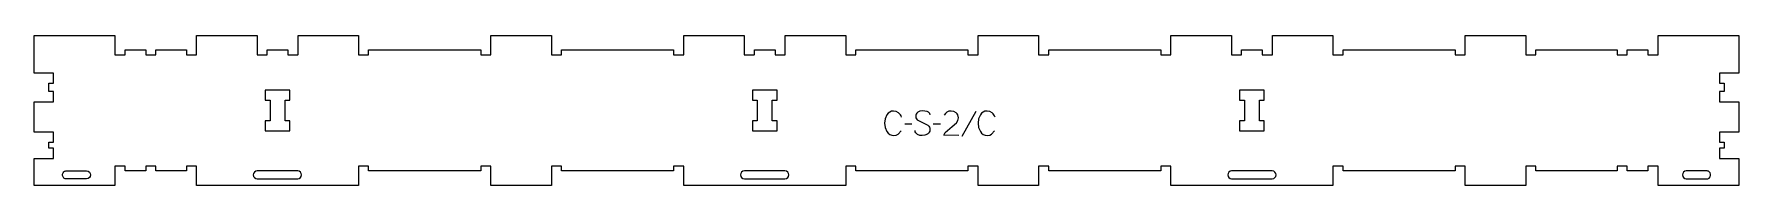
# Model space of a CAD drawing. Header units: millimetres. Extents: x -1045 to 1054, y -92 to 93.
import ezdxf

# ---------------------------------------------------------------- set-up
doc = ezdxf.new("R2010")
doc.units = ezdxf.units.MM
for name, color, linetype, true_color in [('1_ANYTOOL_1MMDEEP_LABELS_S', 2, 'Continuous', 0xffff00), ('3_ANYTOOL_CUTTHROUGH_INSID', 4, 'Continuous', 0x00ffff), ('4_ANYTOOL_CUTTHROUGH_OUTSI', 5, 'Continuous', 0x0000ff)]:
    doc.layers.add(name, color=color, linetype=linetype, true_color=true_color)

msp = doc.modelspace()

# ---------------------------------------------------------------- linework, layer by layer
at = {"layer": '1_ANYTOOL_1MMDEEP_LABELS_S'}
for p, q in [((35.8, -16.1), (27, -16.2)), ((70.9, -16.1), (62.1, -16.2)), ((114.7, -0.5), (97.5, -31.2))]:
    msp.add_line(p, q, dxfattribs=at)
for points in [[(23.2, -7.5, 0.131103), (19.4, -2.1), (16.6, -0.5), (13.3, 0), (10.7, -0.3), (8.5, -1.2), (6.6, -2.7), (5, -4.7), (2.9, -9.6), (2.2, -15), (2.9, -20.4), (5, -25.3), (6.6, -27.4), (8.6, -28.8), (11, -29.7), (13.7, -30), (16.5, -29.6), (18.9, -28.4), (22.5, -24.2)], [(138.3, -7.5, 0.131103), (134.5, -2.1), (131.8, -0.5), (128.4, 0), (125.8, -0.3), (123.6, -1.2), (121.7, -2.7), (120.1, -4.7), (118, -9.6), (117.3, -15), (118, -20.4), (120.1, -25.3), (121.7, -27.4), (123.7, -28.8), (126.1, -29.7), (128.8, -30), (131.6, -29.6), (134, -28.4), (137.6, -24.2)]]:
    msp.add_lwpolyline(points, format="xyb", dxfattribs=at)
for points in [[(58.1, -4.6), (57.9, -3.2), (57.2, -2.1), (56.2, -1.2), (54.8, -0.6), (48.7, 0.3), (45.7, -0.1), (43.1, -1.5), (42, -2.5), (41.2, -3.7), (40.7, -5.1), (40.6, -6.7), (40.8, -8.3), (41.3, -9.7), (42.2, -10.8), (49.6, -14.6), (55.6, -17.5), (56.8, -18.5), (57.6, -19.7), (58, -21.2), (57.7, -24.7), (57.1, -26.2), (56.1, -27.5), (54.9, -28.5), (51.9, -29.9), (48.6, -30.3), (45.5, -30), (42.6, -28.8), (41.4, -27.9), (40.5, -26.8), (40, -25.6), (39.9, -24.1)], [(93.5, -30), (75.2, -29.9), (76.7, -26.5), (85.2, -19.1), (90.6, -14.4), (92.4, -11.6), (93, -8.2), (92.4, -4.7), (91.6, -3.3), (90.5, -2.1), (87.6, -0.5), (84.1, 0), (81.3, -0.3), (79, -1.3), (77.1, -2.9), (75.6, -5.1)]]:
    msp.add_lwpolyline(points, dxfattribs=at)
at = {"layer": '3_ANYTOOL_CUTTHROUGH_INSID'}
for points in [[(-754.7, 13.5), (-754.7, -12), (-760.7, -12), (-760.7, -24.5), (-730.2, -24.5), (-730.2, -12), (-736.2, -12), (-736.2, 13.5), (-730.2, 13.5), (-730.2, 26), (-760.7, 26), (-760.7, 13.5)], [(-154.7, 13.5), (-154.7, -12), (-160.7, -12), (-160.7, -24.5), (-130.2, -24.5), (-130.2, -12), (-136.2, -12), (-136.2, 13.5), (-130.2, 13.5), (-130.2, 26), (-160.7, 26), (-160.7, 13.5)], [(445.3, 13.5), (445.3, -12), (439.3, -12), (439.3, -24.5), (469.8, -24.5), (469.8, -12), (463.8, -12), (463.8, 13.5), (469.8, 13.5), (469.8, 26), (439.3, 26), (439.3, 13.5)]]:
    msp.add_lwpolyline(points, close=True, dxfattribs=at)
for points in [[(-980.5, -83.5), (-1006.2, -83.5), (-1007, -83.5), (-1007.8, -83.2), (-1008.5, -82.7), (-1009.6, -81.3), (-1010.2, -79.6), (-1010.2, -77.9), (-1009.6, -76.2), (-1008.5, -74.9), (-1007.8, -74.4), (-1007, -74.1), (-1006.2, -74), (-980.5, -74, -1)], [(-770.5, -83.5), (-720.5, -83.5, 1), (-720.5, -74), (-770.5, -74, 1)], [(-170.5, -83.5), (-120.5, -83.5, 1), (-120.5, -74), (-170.5, -74, 1)], [(429.5, -83.5), (479.5, -83.5, 1), (479.5, -74), (429.5, -74, 1)], [(989.5, -83.5), (1015.3, -83.5), (1016, -83.5), (1016.8, -83.2), (1017.5, -82.7), (1018.7, -81.3), (1019.2, -79.6), (1019.2, -77.9), (1018.7, -76.2), (1017.5, -74.9), (1016.8, -74.4), (1016, -74.1), (1015.3, -74), (989.5, -74, 1)]]:
    msp.add_lwpolyline(points, format="xyb", close=True, dxfattribs=at)
at = {"layer": '4_ANYTOOL_CUTTHROUGH_OUTSI'}
msp.add_lwpolyline([(-633.2, -74), (-633.2, -68.3, 0.414214), (-633.5, -68), (-645.5, -68, 0.414214), (-645.7, -68.3), (-645.7, -92), (-845.2, -92), (-845.2, -68.3, 0.414214), (-845.5, -68), (-857.5, -68, 0.414214), (-857.7, -68.3), (-857.7, -74), (-895.2, -74), (-895.2, -68.3, 0.414214), (-895.5, -68), (-907.5, -68, 0.414214), (-907.7, -68.3), (-907.7, -74), (-933.2, -74), (-933.2, -68.3, 0.414214), (-933.5, -68), (-945.5, -68, 0.414214), (-945.7, -68.3), (-945.7, -92), (-1045.2, -92), (-1045.2, -58.5), (-1021.5, -58.5, 0.414214), (-1021.2, -58.3), (-1021.2, -46.3, 0.414214), (-1021.5, -46), (-1027.2, -46), (-1027.2, -38.5), (-1021.5, -38.5, 0.414214), (-1021.2, -38.2), (-1021.2, -26.2, 0.414214), (-1021.5, -26), (-1045.2, -26), (-1045.2, 11.5), (-1021.5, 11.5, 0.414214), (-1021.2, 11.7), (-1021.2, 23.7, 0.414214), (-1021.5, 24), (-1027.2, 24), (-1027.2, 34.5), (-1021.5, 34.5, 0.414214), (-1021.2, 34.7), (-1021.2, 46.7, 0.414214), (-1021.5, 47), (-1045.2, 47), (-1045.2, 93.5), (-945.7, 93.5), (-945.7, 69.7, 0.414214), (-945.5, 69.5), (-933.5, 69.5, 0.414214), (-933.2, 69.7), (-933.2, 75.5), (-907.7, 75.5), (-907.7, 69.7, 0.414214), (-907.5, 69.5), (-895.5, 69.5, 0.414214), (-895.2, 69.7), (-895.2, 75.5), (-857.7, 75.5), (-857.7, 69.7, 0.414214), (-857.5, 69.5), (-845.5, 69.5, 0.414214), (-845.2, 69.7), (-845.2, 93.5), (-770.7, 93.5), (-770.7, 69.7, 0.414214), (-770.5, 69.5), (-758.5, 69.5, 0.414214), (-758.2, 69.7), (-758.2, 75.5), (-732.7, 75.5), (-732.7, 69.7, 0.414214), (-732.5, 69.5), (-720.5, 69.5, 0.414214), (-720.2, 69.7), (-720.2, 93.5), (-645.7, 93.5), (-645.7, 69.7, 0.414214), (-645.5, 69.5), (-633.5, 69.5, 0.414214), (-633.2, 69.7), (-633.2, 75.5), (-495.2, 75.5), (-495.2, 69.7, 0.414214), (-495, 69.5), (-483, 69.5, 0.414214), (-482.7, 69.7), (-482.7, 93.5), (-408.2, 93.5), (-408.2, 69.7, 0.414214), (-408, 69.5), (-396, 69.5, 0.414214), (-395.7, 69.7), (-395.7, 75.5), (-257.7, 75.5), (-257.7, 69.7, 0.414214), (-257.5, 69.5), (-245.5, 69.5, 0.414214), (-245.2, 69.7), (-245.2, 93.5), (-170.7, 93.5), (-170.7, 69.7, 0.414214), (-170.5, 69.5), (-158.5, 69.5, 0.414214), (-158.2, 69.7), (-158.2, 75.5), (-132.7, 75.5), (-132.7, 69.7, 0.414214), (-132.5, 69.5), (-120.5, 69.5, 0.414214), (-120.2, 69.7), (-120.2, 93.5), (-45.7, 93.5), (-45.7, 69.7, 0.414214), (-45.5, 69.5), (-33.5, 69.5, 0.414214), (-33.2, 69.7), (-33.2, 75.5), (104.8, 75.5), (104.8, 69.7, 0.414214), (105, 69.5), (117, 69.5, 0.414214), (117.3, 69.7), (117.3, 93.5), (191.8, 93.5), (191.8, 69.7, 0.414214), (192, 69.5), (204, 69.5, 0.414214), (204.3, 69.7), (204.3, 75.5), (342.3, 75.5), (342.3, 69.7, 0.414214), (342.5, 69.5), (354.5, 69.5, 0.414214), (354.8, 69.7), (354.8, 93.5), (429.3, 93.5), (429.3, 69.7, 0.414214), (429.5, 69.5), (441.5, 69.5, 0.414214), (441.8, 69.7), (441.8, 75.5), (467.3, 75.5), (467.3, 69.7, 0.414214), (467.5, 69.5), (479.5, 69.5, 0.414214), (479.8, 69.7), (479.8, 93.5), (554.3, 93.5), (554.3, 69.7, 0.414214), (554.5, 69.5), (566.5, 69.5, 0.414214), (566.8, 69.7), (566.8, 75.5), (704.8, 75.5), (704.8, 69.7, 0.414214), (705, 69.5), (717, 69.5, 0.414214), (717.3, 69.7), (717.3, 93.5), (791.8, 93.5), (791.8, 69.7, 0.414214), (792, 69.5), (804, 69.5, 0.414214), (804.3, 69.7), (804.3, 75.5), (904.3, 75.5), (904.3, 69.7, 0.414214), (904.5, 69.5), (916.5, 69.5, 0.414214), (916.8, 69.7), (916.8, 75.5), (942.3, 75.5), (942.3, 69.7, 0.414214), (942.5, 69.5), (954.5, 69.5, 0.414214), (954.8, 69.7), (954.8, 93.5), (1054.3, 93.5), (1054.3, 47), (1030.5, 47, 0.414214), (1030.3, 46.7), (1030.3, 34.7, 0.414214), (1030.5, 34.5), (1036.3, 34.5), (1036.3, 24), (1030.5, 24, 0.414214), (1030.3, 23.7), (1030.3, 11.7, 0.414214), (1030.5, 11.5), (1054.3, 11.5), (1054.3, -26), (1030.5, -26, 0.414214), (1030.3, -26.2), (1030.3, -38.2, 0.414214), (1030.5, -38.5), (1036.3, -38.5), (1036.3, -46), (1030.5, -46, 0.414214), (1030.3, -46.3), (1030.3, -58.3, 0.414214), (1030.5, -58.5), (1054.3, -58.5), (1054.3, -92), (954.8, -92), (954.8, -68.3, 0.414214), (954.5, -68), (942.5, -68, 0.414214), (942.3, -68.3), (942.3, -74), (916.8, -74), (916.8, -68.3, 0.414214), (916.5, -68), (904.5, -68, 0.414214), (904.3, -68.3), (904.3, -74), (804.3, -74), (804.3, -68.3, 0.414214), (804, -68), (792, -68, 0.414214), (791.8, -68.3), (791.8, -92), (717.3, -92), (717.3, -68.3, 0.414214), (717, -68), (705, -68, 0.414214), (704.8, -68.3), (704.8, -74), (566.8, -74), (566.8, -68.3, 0.414214), (566.5, -68), (554.5, -68, 0.414214), (554.3, -68.3), (554.3, -92), (354.8, -92), (354.8, -68.3, 0.414214), (354.5, -68), (342.5, -68, 0.414214), (342.3, -68.3), (342.3, -74), (204.3, -74), (204.3, -68.3, 0.414214), (204, -68), (192, -68, 0.414214), (191.8, -68.3), (191.8, -92), (117.3, -92), (117.3, -68.3, 0.414214), (117, -68), (105, -68, 0.414214), (104.8, -68.3), (104.8, -74), (-33.2, -74), (-33.2, -68.3, 0.414214), (-33.5, -68), (-45.5, -68, 0.414214), (-45.7, -68.3), (-45.7, -92), (-245.2, -92), (-245.2, -68.3, 0.414214), (-245.5, -68), (-257.5, -68, 0.414214), (-257.7, -68.3), (-257.7, -74), (-395.7, -74), (-395.7, -68.3, 0.414214), (-396, -68), (-408, -68, 0.414214), (-408.2, -68.3), (-408.2, -92), (-482.7, -92), (-482.7, -68.3, 0.414214), (-483, -68), (-495, -68, 0.414214), (-495.2, -68.3), (-495.2, -74)], format="xyb", close=True, dxfattribs=at)

doc.saveas('drawing.dxf')
